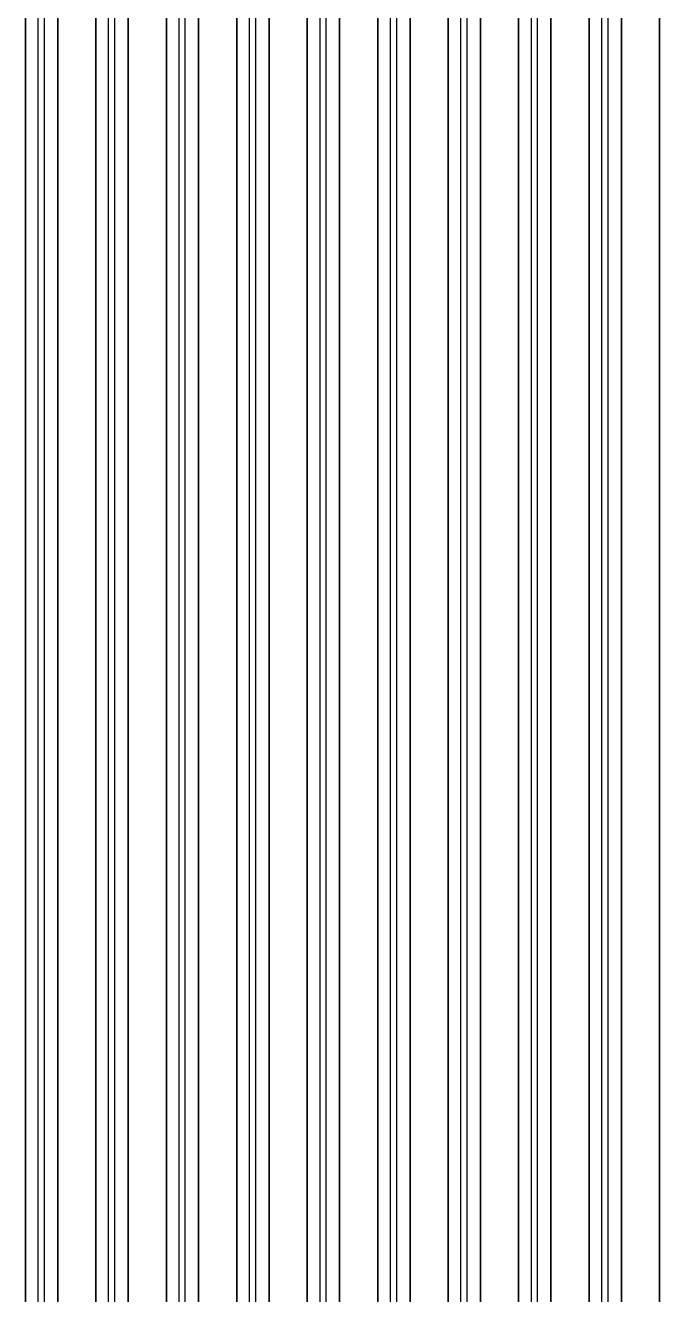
# Model space of a CAD drawing. Extents: x -2057 to 2225, y -44 to 31181.
# Drawn here: x 540.8 to 756.8, y 3430.5 to 3863.2 of the extents above; entities that cross this region are included whole.
import ezdxf

# ---------------------------------------------------------------- set-up
doc = ezdxf.new("R2010")
doc.units = 0
for name, color, linetype in [('etching', 7, 'CONTINUOUS'), ('L3D0_etching3', 5, 'CONTINUOUS'), ('metalization', 8, 'CONTINUOUS'), ('polyimide', 9, 'CONTINUOUS')]:
    doc.layers.add(name, color=color, linetype=linetype)

msp = doc.modelspace()

# ---------------------------------------------------------------- linework, layer by layer
at = {"layer": 'etching'}
for points in [[(540.792, 9035.371), (540.792, 2452.185)], [(551.792, 2452.185), (551.792, 9035.371)], [(564.792, 9035.371), (564.792, 2552.185)], [(575.792, 2552.185), (575.792, 9035.371)], [(588.792, 9035.371), (588.792, 2652.185)], [(599.792, 2652.185), (599.792, 9035.371)], [(612.792, 9035.371), (612.792, 2752.185)], [(623.792, 2752.185), (623.792, 9035.371)], [(636.792, 9035.371), (636.792, 2852.185)], [(647.792, 2852.185), (647.792, 9035.371)], [(660.792, 9035.371), (660.792, 2952.185)], [(671.792, 2952.185), (671.792, 9035.371)], [(684.792, 9035.371), (684.792, 3052.185)], [(695.792, 3052.185), (695.792, 9035.371)], [(708.792, 9035.371), (708.792, 3152.185)], [(719.792, 3152.185), (719.792, 9035.371)], [(732.792, 9035.371), (732.792, 3252.185)], [(743.792, 3252.185), (743.792, 9035.371)], [(756.792, 9035.371), (756.792, 3352.185)]]:
    msp.add_lwpolyline(points, dxfattribs=at)
at = {"layer": 'L3D0_etching3'}
for points in [[(540.792, 9035.371), (540.792, 2452.185)], [(551.792, 2452.185), (551.792, 9035.371)], [(564.792, 9035.371), (564.792, 2552.185)], [(575.792, 2552.185), (575.792, 9035.371)], [(588.792, 9035.371), (588.792, 2652.185)], [(599.792, 2652.185), (599.792, 9035.371)], [(612.792, 9035.371), (612.792, 2752.185)], [(623.792, 2752.185), (623.792, 9035.371)], [(636.792, 9035.371), (636.792, 2852.185)], [(647.792, 2852.185), (647.792, 9035.371)], [(660.792, 9035.371), (660.792, 2952.185)], [(671.792, 2952.185), (671.792, 9035.371)], [(684.792, 9035.371), (684.792, 3052.185)], [(695.792, 3052.185), (695.792, 9035.371)], [(708.792, 9035.371), (708.792, 3152.185)], [(719.792, 3152.185), (719.792, 9035.371)], [(732.792, 9035.371), (732.792, 3252.185)], [(743.792, 3252.185), (743.792, 9035.371)], [(756.792, 9035.371), (756.792, 3352.185)]]:
    msp.add_lwpolyline(points, dxfattribs=at)
at = {"layer": 'metalization'}
for points in [[(545.142, 2447.204), (545.142, 9040.22)], [(547.142, 9040.22), (547.142, 2447.204)], [(569.142, 2547.204), (569.142, 9040.22)], [(571.142, 9040.22), (571.142, 2547.204)], [(593.142, 2647.204), (593.142, 9040.22)], [(595.142, 9040.22), (595.142, 2647.204)], [(617.142, 2747.204), (617.142, 9040.22)], [(619.142, 9040.22), (619.142, 2747.204)], [(641.142, 2847.204), (641.142, 9040.22)], [(643.142, 9040.22), (643.142, 2847.204)], [(665.142, 2947.204), (665.142, 9040.22)], [(667.142, 9040.22), (667.142, 2947.204)], [(689.142, 3047.204), (689.142, 9040.22)], [(691.142, 9040.22), (691.142, 3047.204)], [(713.142, 3147.204), (713.142, 9040.22)], [(715.142, 9040.22), (715.142, 3147.204)], [(737.142, 3247.204), (737.142, 9040.22)], [(739.142, 9040.22), (739.142, 3247.204)]]:
    msp.add_lwpolyline(points, dxfattribs=at)
at = {"layer": 'polyimide'}
for points in [[(540.792, 2452.185), (540.792, 9035.371)], [(540.792, 9035.371), (540.792, 2452.185)], [(551.792, 9035.371), (551.792, 2452.185)], [(551.792, 2452.185), (551.792, 9035.371)], [(564.792, 2552.185), (564.792, 9035.371)], [(564.792, 9035.371), (564.792, 2552.185)], [(575.792, 9035.371), (575.792, 2552.185)], [(575.792, 2552.185), (575.792, 9035.371)], [(588.792, 2652.185), (588.792, 9035.371)], [(588.792, 9035.371), (588.792, 2652.185)], [(599.792, 9035.371), (599.792, 2652.185)], [(599.792, 2652.185), (599.792, 9035.371)], [(612.792, 2752.185), (612.792, 9035.371)], [(612.792, 9035.371), (612.792, 2752.185)], [(623.792, 9035.371), (623.792, 2752.185)], [(623.792, 2752.185), (623.792, 9035.371)], [(636.792, 2852.185), (636.792, 9035.371)], [(636.792, 9035.371), (636.792, 2852.185)], [(647.792, 9035.371), (647.792, 2852.185)], [(647.792, 2852.185), (647.792, 9035.371)], [(660.792, 2952.185), (660.792, 9035.371)], [(660.792, 9035.371), (660.792, 2952.185)], [(671.792, 9035.371), (671.792, 2952.185)], [(671.792, 2952.185), (671.792, 9035.371)], [(684.792, 3052.185), (684.792, 9035.371)], [(684.792, 9035.371), (684.792, 3052.185)], [(695.792, 9035.371), (695.792, 3052.185)], [(695.792, 3052.185), (695.792, 9035.371)], [(708.792, 3152.185), (708.792, 9035.371)], [(708.792, 9035.371), (708.792, 3152.185)], [(719.792, 9035.371), (719.792, 3152.185)], [(719.792, 3152.185), (719.792, 9035.371)], [(732.792, 3252.185), (732.792, 9035.371)], [(732.792, 9035.371), (732.792, 3252.185)], [(743.792, 9035.371), (743.792, 3252.185)], [(743.792, 3252.185), (743.792, 9035.371)], [(756.792, 3352.185), (756.792, 9035.371)], [(756.792, 9035.371), (756.792, 3352.185)]]:
    msp.add_lwpolyline(points, dxfattribs=at)

doc.saveas('drawing.dxf')
